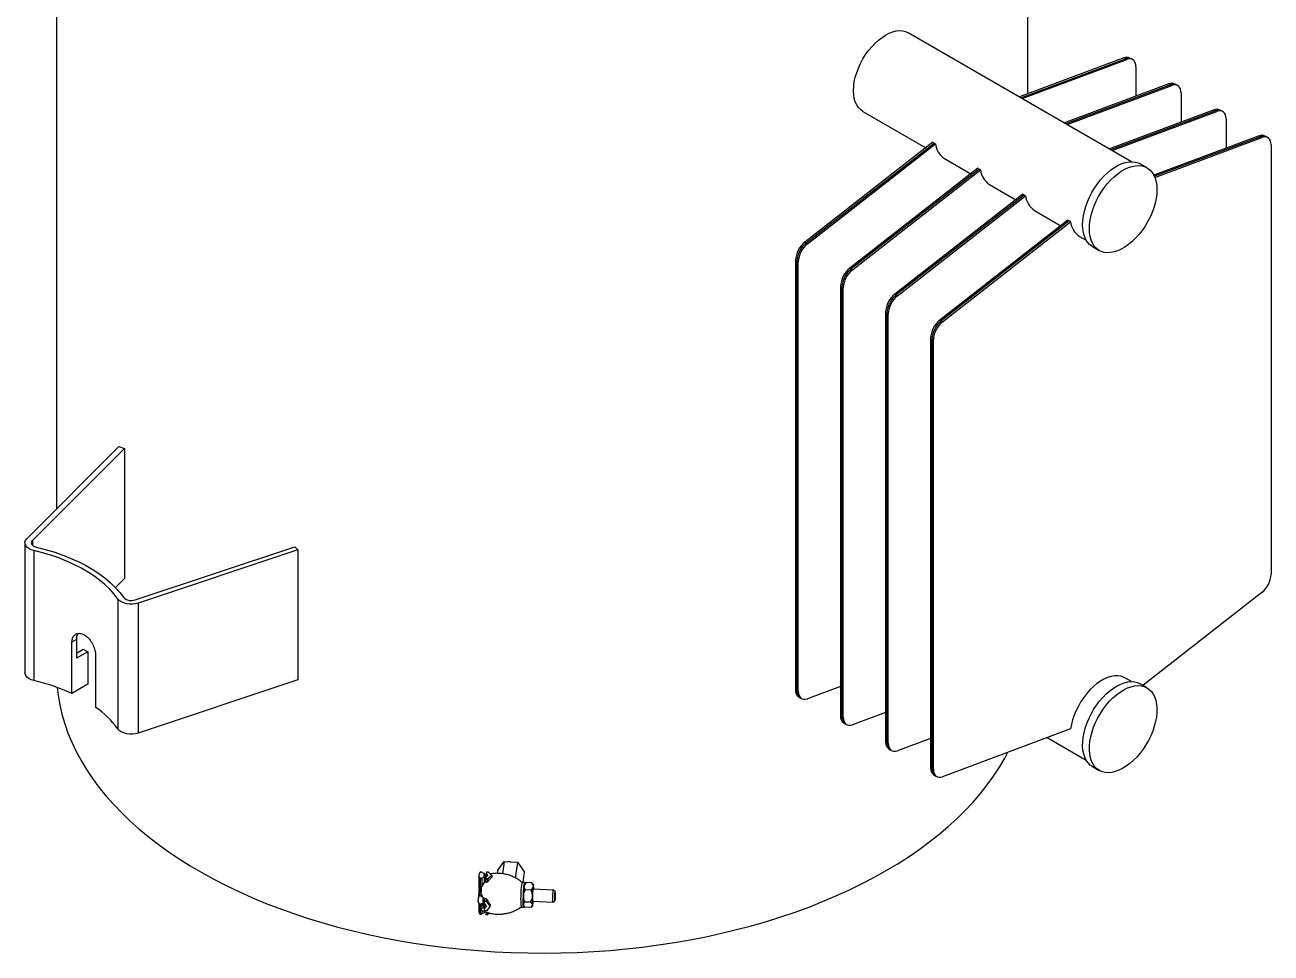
# Model space of a CAD drawing. Header units: millimetres. Extents: x 107291 to 113922, y -130611 to -125922.
# Drawn here: x 111547 to 112173, y -129395 to -128929 of the extents above; entities that cross this region are included whole.
import ezdxf

# ---------------------------------------------------------------- set-up
doc = ezdxf.new("R2010")
doc.units = ezdxf.units.MM
doc.header["$LTSCALE"] = 13
doc.layers.add('几何体', color=7, linetype='Continuous')

msp = doc.modelspace()

# ---------------------------------------------------------------- linework, layer by layer
at = {"layer": '几何体'}
for p, q in [((112051.24, -128963.53), (112051.24, -128706.22)), ((111563.24, -128923.44), (111563.24, -129172.11)), ((112103.39, -128997.61), (111991.17, -128932.83)), ((112099.55, -128945.47), (112047.05, -128965.09)), ((112047.73, -128965.48), (112100.23, -128945.87)), ((112048.41, -128965.87), (112100.9, -128946.26)), ((112100.23, -128945.87), (112099.55, -128945.47)), ((112100.9, -128946.26), (112100.23, -128945.87)), ((112103.24, -128945.94), (112102.56, -128945.55)), ((112103.92, -128946.33), (112103.24, -128945.94)), ((112105.58, -128949.99), (112105.58, -128964.74)), ((112122.17, -128958.54), (112069.68, -128978.15)), ((112122.85, -128958.93), (112070.36, -128978.54)), ((112071.04, -128978.94), (112123.53, -128959.32)), ((112122.85, -128958.93), (112122.17, -128958.54)), ((112123.53, -128959.32), (112122.85, -128958.93)), ((112125.87, -128959), (112125.19, -128958.61)), ((112126.55, -128959.39), (112125.87, -128959)), ((112128.21, -128963.06), (112128.21, -128977.8)), ((111968.37, -128972.32), (111999.99, -128990.57)), ((112144.8, -128971.6), (112092.31, -128991.21)), ((112145.48, -128971.99), (112092.99, -128991.61)), ((112093.67, -128992), (112146.16, -128972.38)), ((112145.48, -128971.99), (112144.8, -128971.6)), ((112146.16, -128972.38), (112145.48, -128971.99)), ((112148.5, -128972.06), (112147.82, -128971.67)), ((112149.18, -128972.45), (112148.5, -128972.06)), ((112150.83, -128976.12), (112150.83, -128990.86)), ((112003.49, -128987.83), (111939.19, -129038.05)), ((111939.87, -129038.44), (112004.17, -128988.22)), ((112003.49, -128987.83), (112004.17, -128988.22)), ((112004.85, -128988.62), (112004.17, -128988.22)), ((112167.43, -128984.66), (112114.56, -129004.42)), ((112168.11, -128985.05), (112114.82, -129004.96)), ((112115.06, -129005.52), (112168.79, -128985.45)), ((112168.11, -128985.05), (112167.43, -128984.66)), ((112168.79, -128985.45), (112168.11, -128985.05)), ((112171.13, -128985.13), (112170.45, -128984.73)), ((112171.8, -128985.52), (112171.13, -128985.13)), ((111940.55, -129038.83), (112004.85, -128988.62)), ((112173.46, -128989.18), (112173.46, -129204.96)), ((112026.12, -129000.9), (111961.82, -129051.11)), ((112009.33, -128995.96), (112022.61, -129003.63)), ((112026.12, -129000.9), (112026.8, -129001.29)), ((112111.13, -129000.69), (112107.74, -128998.74)), ((112026.8, -129001.29), (111962.5, -129051.5)), ((111963.18, -129051.89), (112027.48, -129001.68)), ((112027.48, -129001.68), (112026.8, -129001.29)), ((112031.95, -129009.03), (112045.24, -129016.7)), ((112048.75, -129013.96), (111984.45, -129064.17)), ((112049.43, -129014.35), (111985.12, -129064.56)), ((111985.8, -129064.95), (112050.1, -129014.74)), ((112048.75, -129013.96), (112049.43, -129014.35)), ((112050.1, -129014.74), (112049.43, -129014.35)), ((112054.58, -129022.09), (112067.87, -129029.76)), ((112071.37, -129027.02), (112007.07, -129077.23)), ((112072.05, -129027.41), (112007.75, -129077.63)), ((112008.43, -129078.02), (112072.73, -129027.8)), ((112071.37, -129027.02), (112072.05, -129027.41)), ((112072.73, -129027.8), (112072.05, -129027.41)), ((111939.19, -129038.05), (111939.87, -129038.44)), ((111939.87, -129038.44), (111940.55, -129038.83)), ((112077.21, -129035.15), (112080.59, -129037.1)), ((112083.74, -129040.31), (112087.13, -129042.27)), ((111935.19, -129047.57), (111934.52, -129047.18)), ((111934.52, -129047.18), (111934.52, -129262.95)), ((111935.87, -129047.96), (111935.19, -129047.57)), ((111935.19, -129263.35), (111935.19, -129047.57)), ((111935.87, -129263.74), (111935.87, -129047.96)), ((111961.82, -129051.11), (111962.5, -129051.5)), ((111962.5, -129051.5), (111963.18, -129051.89)), ((111957.82, -129060.63), (111957.14, -129060.24)), ((111957.14, -129060.24), (111957.14, -129276.02)), ((111957.82, -129060.63), (111957.82, -129276.41)), ((111958.5, -129061.02), (111957.82, -129060.63)), ((111958.5, -129276.8), (111958.5, -129061.02)), ((111984.45, -129064.17), (111985.12, -129064.56)), ((111985.12, -129064.56), (111985.8, -129064.95)), ((111980.45, -129073.69), (111979.77, -129073.3)), ((111979.77, -129073.3), (111979.77, -129289.08)), ((111980.45, -129073.69), (111980.45, -129289.47)), ((111981.13, -129074.09), (111980.45, -129073.69)), ((111981.13, -129289.86), (111981.13, -129074.09)), ((112007.07, -129077.23), (112007.75, -129077.63)), ((112007.75, -129077.63), (112008.43, -129078.02)), ((112003.08, -129086.76), (112002.4, -129086.37)), ((112002.4, -129086.37), (112002.4, -129302.14)), ((112003.08, -129086.76), (112003.08, -129302.53)), ((112003.76, -129087.15), (112003.08, -129086.76)), ((112003.76, -129302.92), (112003.76, -129087.15)), ((111548.27, -129187.08), (111594.55, -129140.8)), ((111597.33, -129141.72), (111551.04, -129188)), ((111594.55, -129140.8), (111597.33, -129141.72)), ((111597.33, -129141.72), (111597.33, -129207.04)), ((111551.04, -129188), (111551.04, -129190.31)), ((111547.3, -129189.16), (111547.3, -129254.48)), ((111551.79, -129193.01), (111551.79, -129258.33)), ((111602.68, -129217.81), (111682.85, -129191.09)), ((111684.45, -129192.69), (111604.28, -129219.41)), ((111682.85, -129191.09), (111684.45, -129192.69)), ((111684.45, -129192.69), (111684.45, -129258.01)), ((111597.33, -129207.04), (111592.76, -129211.61)), ((111594.01, -129217.38), (111594.01, -129282.7)), ((111604.28, -129219.41), (111604.28, -129284.73)), ((112168.79, -129214.09), (112109.01, -129260.77)), ((111573.18, -129237.69), (111570.9, -129239.01)), ((111570.9, -129264.81), (111570.9, -129239.01)), ((111573.18, -129237.69), (111573.18, -129247.16)), ((111573.18, -129244.55), (111576.57, -129242.59)), ((111578.84, -129243.9), (111573.18, -129247.16)), ((111576.57, -129242.59), (111578.84, -129243.9)), ((111578.84, -129243.9), (111578.84, -129260.23)), ((111582.78, -129245.86), (111582.78, -129271.67)), ((112103.39, -129258.9), (112100.01, -129256.95)), ((111578.84, -129260.23), (111570.9, -129264.81)), ((111684.45, -129258.01), (111604.28, -129284.73)), ((111934.52, -129262.95), (111935.19, -129263.35)), ((111935.19, -129263.35), (111935.87, -129263.74)), ((111957.14, -129261.27), (111940.55, -129267.47)), ((112111.13, -129261.99), (112107.74, -129260.03)), ((111936.17, -129266.62), (111936.85, -129267.01)), ((111936.85, -129267.01), (111937.53, -129267.4)), ((111957.14, -129276.02), (111957.82, -129276.41)), ((111957.82, -129276.41), (111958.5, -129276.8)), ((111979.77, -129274.33), (111963.18, -129280.53)), ((111958.8, -129279.68), (111959.48, -129280.07)), ((111959.48, -129280.07), (111960.16, -129280.46)), ((112072.73, -129282.63), (112008.43, -129306.66)), ((111979.77, -129289.08), (111980.45, -129289.47)), ((112002.4, -129287.4), (111985.8, -129293.6)), ((112060.92, -129287.04), (112080.59, -129298.4)), ((111980.45, -129289.47), (111981.13, -129289.86)), ((111981.43, -129292.74), (111982.11, -129293.13)), ((111982.11, -129293.13), (111982.79, -129293.53)), ((112083.74, -129301.6), (112087.13, -129303.56)), ((112002.4, -129302.14), (112003.08, -129302.53)), ((112003.08, -129302.53), (112003.76, -129302.92)), ((112004.06, -129305.8), (112004.73, -129306.2)), ((112004.73, -129306.2), (112005.41, -129306.59)), ((111784.68, -129353.9), (111786.36, -129351.6)), ((111786.36, -129351.6), (111788.03, -129349.29)), ((111788.03, -129349.29), (111787.25, -129355.45)), ((111788.03, -129349.29), (111791.39, -129349.43)), ((111791.39, -129349.43), (111794.74, -129349.58)), ((111794.74, -129349.58), (111793.72, -129357.61)), ((111794.74, -129349.58), (111796.41, -129352.02)), ((111775.42, -129356.4), (111775.42, -129364.95)), ((111775.97, -129357.92), (111776.81, -129357.44)), ((111775.97, -129357.92), (111775.97, -129364.38)), ((111777.12, -129355), (111776.42, -129354.4)), ((111776.81, -129357.44), (111778.06, -129357.22)), ((111776.81, -129357.44), (111776.81, -129361.85)), ((111778.25, -129355.33), (111777.12, -129355)), ((111778.06, -129357.22), (111778.06, -129359.89)), ((111778.25, -129355.33), (111778.25, -129359.84)), ((111779.17, -129356.01), (111778.25, -129356.3)), ((111778.25, -129356.54), (111778.46, -129356.52)), ((111778.46, -129356.52), (111779.27, -129356.31)), ((111778.46, -129359.79), (111778.46, -129356.52)), ((111778.94, -129357.19), (111778.84, -129357.97)), ((111778.84, -129357.97), (111779.89, -129358.01)), ((111778.84, -129357.97), (111778.84, -129359.69)), ((111779.95, -129356.32), (111778.94, -129357.19)), ((111779.27, -129354.59), (111779.17, -129355.37)), ((111779.95, -129356.32), (111779.17, -129355.37)), ((111779.17, -129356.99), (111779.17, -129355.37)), ((111780.32, -129354.63), (111779.27, -129354.59)), ((111781.9, -129356.4), (111779.89, -129358.01)), ((111781.9, -129356.4), (111780.32, -129354.63)), ((111781.9, -129356.4), (111781.9, -129357.19)), ((111784.68, -129353.9), (111784.51, -129355.25)), ((111796.41, -129352.02), (111798.09, -129354.47)), ((111798.09, -129354.47), (111797.41, -129359.82)), ((111778.02, -129359.9), (111776.62, -129362.16)), ((111778.84, -129359.69), (111778.02, -129359.9)), ((111779.89, -129359.48), (111779.89, -129358.01)), ((111798.42, -129359.86), (111797.13, -129359.8)), ((111798.63, -129363.48), (111797.86, -129365.36)), ((111798.25, -129360.99), (111798.07, -129362.35)), ((111799.09, -129359.91), (111798.25, -129360.99)), ((111798.99, -129360), (111798.37, -129360.57)), ((111801.61, -129363.61), (111798.63, -129363.48)), ((111799, -129360.01), (111799.09, -129359.91)), ((111802.06, -129360.04), (111799.09, -129359.91)), ((111801.61, -129363.61), (111802.45, -129362.53)), ((111802.06, -129360.04), (111802.47, -129360.48)), ((111802.62, -129361.17), (111802.45, -129362.53)), ((111802.79, -129360.76), (111802.51, -129360.45)), ((111812.86, -129363.62), (111802.67, -129363.18)), ((111802.92, -129361.86), (111802.84, -129360.87)), ((111813.76, -129364.43), (111812.87, -129363.62)), ((111775.42, -129364.93), (111774.99, -129368.26)), ((111775.42, -129370.49), (111775.42, -129374.32)), ((111775.97, -129364.38), (111775.78, -129365.92)), ((111776.45, -129365.29), (111777.54, -129367.6)), ((111776.67, -129365.75), (111776.52, -129366.9)), ((111776.62, -129371.85), (111777.56, -129370.14)), ((111776.81, -129370.31), (111776.81, -129371.5)), ((111777.54, -129367.6), (111777.98, -129367.72)), ((111777.96, -129367.84), (111777.67, -129370.11)), ((111777.7, -129369.88), (111778.02, -129369.29)), ((111777.82, -129370.93), (111778.02, -129369.29)), ((111777.98, -129367.84), (111778.41, -129367.94)), ((111778.02, -129369.29), (111778.25, -129369.3)), ((111778.06, -129367.86), (111778.06, -129369.3)), ((111778.25, -129367.91), (111778.25, -129369.3)), ((111778.41, -129367.94), (111778.25, -129369.16)), ((111778.25, -129369.16), (111779.3, -129369.21)), ((111778.25, -129370.27), (111778.25, -129369.16)), ((111779.15, -129371.6), (111778.25, -129370.27)), ((111779.43, -129368.17), (111778.41, -129367.94)), ((111779.3, -129369.21), (111779.43, -129368.17)), ((111781.1, -129371.68), (111779.3, -129369.21)), ((111797.86, -129365.36), (111797.78, -129367.71)), ((111798.41, -129369.65), (111797.78, -129370.42)), ((111797.78, -129370.42), (111797.86, -129371.41)), ((111801.38, -129369.77), (111798.41, -129369.65)), ((111801.38, -129369.77), (111802.15, -129367.89)), ((111802.24, -129365.55), (111802.15, -129367.89)), ((111802.41, -129369.29), (111812.6, -129369.72)), ((111802.45, -129371.3), (111802.62, -129369.94)), ((111812.61, -129369.72), (111813.57, -129368.98)), ((111775.97, -129370.78), (111775.97, -129375.84)), ((111775.97, -129375.84), (111776.81, -129375.36)), ((111776.45, -129373.14), (111776.62, -129371.85)), ((111777.54, -129372.59), (111776.45, -129373.14)), ((111776.81, -129373.76), (111776.81, -129375.36)), ((111776.81, -129375.36), (111778.06, -129375.15)), ((111777.54, -129372.59), (111777.74, -129370.99)), ((111777.98, -129372.71), (111777.54, -129372.59)), ((111777.74, -129370.99), (111778.19, -129371.01)), ((111777.82, -129370.93), (111778.19, -129370.95)), ((111778.19, -129370.95), (111777.98, -129372.63)), ((111778.27, -129372.71), (111777.98, -129372.63)), ((111778.06, -129374.31), (111778.06, -129375.15)), ((111778.25, -129372.85), (111778.53, -129370.68)), ((111779.15, -129371.6), (111778.25, -129372.85)), ((111778.25, -129373.96), (111778.25, -129372.85)), ((111779.3, -129374), (111778.25, -129373.96)), ((111778.84, -129374.61), (111778.84, -129375.89)), ((111778.84, -129375.89), (111779.89, -129375.94)), ((111781.1, -129371.68), (111779.3, -129374)), ((111779.89, -129375.94), (111779.89, -129374.95)), ((111780.82, -129375.19), (111779.89, -129375.94)), ((111781.1, -129371.68), (111781.17, -129371.13)), ((111796.6, -129372.19), (111797.9, -129372.24)), ((111797.91, -129371.53), (111798.17, -129371.82)), ((111801.61, -129372.37), (111798.63, -129372.25)), ((111801.6, -129372.39), (111802.33, -129371.72)), ((111801.61, -129372.37), (111802.24, -129371.6)), ((111802.15, -129370.61), (111802.24, -129371.6))]:
    msp.add_line(p, q, dxfattribs=at)
at = {"layer": '几何体', "flags": 128}
for points in [[(111963.65, -128961.88), (111963.75, -128959.74), (111964.05, -128957.51), (111964.55, -128955.21), (111965.25, -128952.88), (111966.12, -128950.55), (111967.17, -128948.24), (111968.37, -128945.99), (111969.72, -128943.82), (111971.19, -128941.76), (111972.78, -128939.84), (111974.45, -128938.08), (111976.18, -128936.5), (111977.97, -128935.12), (111979.77, -128933.96), (111981.58, -128933.03), (111983.36, -128932.35), (111985.1, -128931.93), (111986.77, -128931.76), (111988.35, -128931.86), (111989.82, -128932.22), (111991.17, -128932.83)], [(112105.58, -128949.99), (112105.49, -128948.91), (112105.24, -128947.96), (112104.82, -128947.16), (112104.26, -128946.56), (112103.56, -128946.16), (112102.75, -128945.97), (112101.86, -128946), (112100.9, -128946.26)], [(111968.37, -128972.32), (111968.37, -128972.32), (111967.17, -128971.46), (111966.12, -128970.36), (111965.25, -128969.04), (111964.55, -128967.51), (111964.05, -128965.79), (111963.75, -128963.91), (111963.65, -128961.88)], [(112128.21, -128963.06), (112128.12, -128961.97), (112127.87, -128961.02), (112127.45, -128960.23), (112126.88, -128959.62), (112126.19, -128959.22), (112125.38, -128959.03), (112124.48, -128959.07), (112123.53, -128959.32)], [(112150.83, -128976.12), (112150.75, -128975.03), (112150.49, -128974.08), (112150.08, -128973.29), (112149.51, -128972.68), (112148.81, -128972.28), (112148.01, -128972.09), (112147.11, -128972.13), (112146.16, -128972.38)], [(112173.46, -128989.18), (112173.38, -128988.1), (112173.12, -128987.14), (112172.7, -128986.35), (112172.14, -128985.75), (112171.44, -128985.34), (112170.63, -128985.16), (112169.74, -128985.19), (112168.79, -128985.45)], [(112078.77, -129029.32), (112078.87, -129027.14), (112079.16, -129024.88), (112079.65, -129022.55), (112080.33, -129020.18), (112081.2, -129017.81), (112082.23, -129015.46), (112083.42, -129013.16), (112084.75, -129010.93), (112086.21, -129008.8), (112087.79, -129006.8), (112089.45, -129004.94), (112091.2, -129003.26), (112092.99, -129001.77), (112094.82, -129000.48), (112096.66, -128999.42), (112098.48, -128998.6), (112100.28, -128998.02), (112102.02, -128997.69), (112103.69, -128997.62), (112105.26, -128997.8), (112106.72, -128998.24), (112107.74, -128998.74)], [(112082.16, -129031.28), (112082.26, -129029.1), (112082.56, -129026.84), (112083.05, -129024.51), (112083.73, -129022.14), (112084.59, -129019.77), (112085.62, -129017.42), (112086.81, -129015.12), (112088.14, -129012.89), (112089.61, -129010.76), (112091.18, -129008.75), (112092.85, -129006.9), (112094.59, -129005.22), (112096.39, -129003.73), (112098.21, -129002.44), (112100.05, -129001.38), (112101.88, -129000.56), (112103.67, -128999.98), (112105.41, -128999.65), (112107.08, -128999.58), (112108.65, -128999.76), (112110.12, -129000.2), (112111.45, -129000.89), (112112.64, -129001.82), (112113.67, -129002.98), (112114.53, -129004.36), (112115.21, -129005.94), (112115.7, -129007.7), (112116, -129009.62), (112116.1, -129011.68), (112116, -129013.86), (112115.7, -129016.12), (112115.21, -129018.45), (112114.53, -129020.82), (112113.67, -129023.19), (112112.64, -129025.54), (112111.45, -129027.84), (112110.12, -129030.07), (112108.65, -129032.2), (112107.08, -129034.21), (112105.41, -129036.06), (112103.67, -129037.74), (112101.88, -129039.23), (112100.05, -129040.52), (112098.21, -129041.58), (112096.39, -129042.4), (112094.59, -129042.98), (112092.85, -129043.31), (112091.18, -129043.38), (112089.61, -129043.2), (112088.14, -129042.76), (112086.81, -129042.07), (112085.62, -129041.14), (112084.59, -129039.98), (112083.73, -129038.6), (112083.05, -129037.02), (112082.56, -129035.26), (112082.26, -129033.34), (112082.16, -129031.28)], [(112083.74, -129040.31), (112083.42, -129040.11), (112082.23, -129039.18), (112081.2, -129038.02), (112080.33, -129036.64), (112079.65, -129035.06), (112079.16, -129033.3), (112078.87, -129031.38), (112078.77, -129029.32)], [(111551.79, -129193.01), (111550.44, -129192.59), (111549.27, -129192.01), (111548.34, -129191.31), (111547.69, -129190.5), (111547.35, -129189.64), (111547.34, -129188.75), (111547.65, -129187.89), (111548.27, -129187.08)], [(111551.04, -129188), (111550.69, -129188.45), (111550.52, -129188.93), (111550.53, -129189.42), (111550.72, -129189.9), (111551.08, -129190.35), (111551.6, -129190.74), (111552.25, -129191.06), (111553, -129191.29)], [(111594.01, -129217.38), (111592.1, -129214.89), (111589.93, -129212.47), (111587.5, -129210.13), (111584.84, -129207.89), (111581.93, -129205.74), (111578.81, -129203.7), (111575.48, -129201.78), (111571.94, -129199.97), (111568.22, -129198.3), (111564.34, -129196.76), (111560.29, -129195.36), (111556.1, -129194.11), (111551.79, -129193.01)], [(111553, -129191.29), (111557.49, -129192.44), (111561.85, -129193.75), (111566.06, -129195.21), (111570.12, -129196.81), (111573.99, -129198.55), (111577.67, -129200.43), (111581.14, -129202.44), (111584.4, -129204.56), (111587.42, -129206.8), (111590.2, -129209.14), (111592.72, -129211.57), (111594.98, -129214.09), (111596.97, -129216.68)], [(111604.28, -129219.41), (111602.87, -129219.77), (111601.37, -129219.95), (111599.84, -129219.94), (111598.34, -129219.74), (111596.95, -129219.37), (111595.73, -129218.83), (111594.73, -129218.16), (111594.01, -129217.38)], [(111551.79, -129258.33), (111550.44, -129257.91), (111549.27, -129257.33), (111548.34, -129256.63), (111547.69, -129255.83), (111547.35, -129254.96), (111547.3, -129254.48)], [(112100.01, -129256.95), (112099.31, -129256.6), (112097.9, -129256.12), (112096.38, -129255.9), (112094.75, -129255.94), (112093.05, -129256.24), (112091.3, -129256.79), (112089.51, -129257.59), (112087.71, -129258.63), (112085.92, -129259.89), (112084.16, -129261.37), (112082.47, -129263.03), (112080.84, -129264.87), (112079.32, -129266.85), (112077.9, -129268.96), (112076.63, -129271.16), (112075.5, -129273.43), (112074.54, -129275.74), (112073.75, -129278.06), (112073.14, -129280.37), (112072.73, -129282.63)], [(111563.57, -129261.8), (111564.03, -129265.8), (111564.84, -129270.56), (111565.93, -129275.3), (111567.29, -129280.02), (111568.93, -129284.71), (111570.85, -129289.36), (111573.04, -129293.98), (111575.5, -129298.54), (111578.23, -129303.06), (111581.22, -129307.52), (111584.47, -129311.92), (111587.98, -129316.26), (111591.74, -129320.52), (111595.75, -129324.71), (111600.01, -129328.81), (111604.5, -129332.83), (111609.23, -129336.76), (111614.19, -129340.59), (111619.36, -129344.33), (111624.76, -129347.96), (111630.36, -129351.48), (111636.17, -129354.89), (111642.18, -129358.19), (111648.38, -129361.36), (111654.76, -129364.42), (111661.31, -129367.34), (111668.04, -129370.14), (111674.92, -129372.8), (111681.96, -129375.32), (111689.14, -129377.71), (111696.46, -129379.95), (111703.91, -129382.05), (111711.47, -129384.01), (111719.15, -129385.81), (111726.93, -129387.46), (111734.8, -129388.96), (111742.75, -129390.3), (111750.78, -129391.48), (111758.87, -129392.51), (111767.02, -129393.38), (111775.22, -129394.09), (111783.45, -129394.64), (111791.71, -129395.02), (111799.99, -129395.24), (111808.27, -129395.31), (111816.56, -129395.2), (111824.83, -129394.94), (111833.09, -129394.51), (111841.31, -129393.93), (111849.49, -129393.18), (111857.63, -129392.27), (111865.71, -129391.2), (111873.72, -129389.98), (111881.65, -129388.6), (111889.5, -129387.06), (111897.25, -129385.37), (111904.9, -129383.53), (111912.44, -129381.54), (111919.85, -129379.41), (111927.14, -129377.13), (111934.28, -129374.71), (111941.29, -129372.15), (111948.13, -129369.45), (111954.81, -129366.62), (111961.33, -129363.66), (111967.66, -129360.58), (111973.81, -129357.38), (111979.77, -129354.05)], [(111935.87, -129263.74), (111935.96, -129264.82), (111936.21, -129265.77), (111936.63, -129266.57), (111937.2, -129267.17), (111937.89, -129267.57), (111938.7, -129267.76), (111939.6, -129267.73), (111940.55, -129267.47)], [(112079.05, -129286.91), (112079.47, -129284.6), (112080.09, -129282.24), (112080.9, -129279.87), (112081.88, -129277.51), (112083.02, -129275.19), (112084.3, -129272.93), (112085.73, -129270.77), (112087.27, -129268.72), (112088.91, -129266.82), (112090.63, -129265.08), (112092.41, -129263.52), (112094.23, -129262.17), (112096.06, -129261.03), (112097.9, -129260.13), (112099.7, -129259.47), (112101.46, -129259.06), (112103.16, -129258.91), (112104.76, -129259.01), (112106.26, -129259.37), (112107.64, -129259.98), (112107.74, -129260.03)], [(112082.44, -129288.87), (112082.87, -129286.56), (112083.49, -129284.2), (112084.29, -129281.83), (112085.27, -129279.47), (112086.41, -129277.15), (112087.7, -129274.89), (112089.12, -129272.72), (112090.66, -129270.68), (112092.3, -129268.77), (112094.02, -129267.03), (112095.8, -129265.48), (112097.62, -129264.13), (112099.46, -129262.99), (112101.29, -129262.09), (112103.1, -129261.43), (112104.86, -129261.02), (112106.55, -129260.87), (112108.16, -129260.97), (112109.66, -129261.33), (112111.04, -129261.93), (112112.27, -129262.79), (112113.36, -129263.88), (112114.27, -129265.19), (112115.01, -129266.7), (112115.57, -129268.41), (112115.93, -129270.28), (112116.09, -129272.3), (112116.06, -129274.44), (112115.82, -129276.68), (112115.39, -129278.99), (112114.77, -129281.35), (112113.97, -129283.72), (112112.99, -129286.08), (112111.85, -129288.4), (112110.56, -129290.66), (112109.14, -129292.82), (112107.6, -129294.87), (112105.96, -129296.77), (112104.24, -129298.51), (112102.46, -129300.07), (112100.64, -129301.42), (112098.8, -129302.55), (112096.97, -129303.46), (112095.16, -129304.12), (112093.4, -129304.53), (112091.71, -129304.68), (112090.1, -129304.58), (112088.6, -129304.22), (112087.23, -129303.61), (112085.99, -129302.76), (112084.9, -129301.67), (112083.99, -129300.36), (112083.25, -129298.84), (112082.69, -129297.14), (112082.33, -129295.27), (112082.17, -129293.25), (112082.21, -129291.11), (112082.44, -129288.87)], [(111604.28, -129284.73), (111602.87, -129285.09), (111601.37, -129285.27), (111599.84, -129285.26), (111598.34, -129285.07), (111596.95, -129284.69), (111595.73, -129284.15), (111594.73, -129283.48), (111594.01, -129282.7)], [(111958.5, -129276.8), (111958.59, -129277.88), (111958.84, -129278.84), (111959.26, -129279.63), (111959.82, -129280.23), (111960.52, -129280.64), (111961.33, -129280.82), (111962.22, -129280.79), (111963.18, -129280.53)], [(112083.74, -129301.6), (112082.59, -129300.8), (112081.51, -129299.71), (112080.59, -129298.4), (112079.85, -129296.89), (112079.3, -129295.18), (112078.94, -129293.31), (112078.78, -129291.29), (112078.81, -129289.15), (112079.05, -129286.91)], [(111979.77, -129354.05), (111985.53, -129350.61), (111991.08, -129347.06), (111996.43, -129343.4), (112001.55, -129339.64), (112006.45, -129335.79), (112011.12, -129331.83), (112015.55, -129327.79), (112019.75, -129323.67), (112023.69, -129319.46), (112027.39, -129315.18), (112030.84, -129310.83), (112034.03, -129306.41), (112036.95, -129301.94), (112039.61, -129297.41), (112041.21, -129294.41)], [(111981.13, -129289.86), (111981.21, -129290.95), (111981.47, -129291.9), (111981.89, -129292.69), (111982.45, -129293.3), (111983.15, -129293.7), (111983.96, -129293.89), (111984.85, -129293.85), (111985.8, -129293.6)], [(112003.76, -129302.92), (112003.84, -129304.01), (112004.1, -129304.96), (112004.51, -129305.75), (112005.08, -129306.36), (112005.78, -129306.76), (112006.58, -129306.95), (112007.48, -129306.91), (112008.43, -129306.66)], [(111791.33, -129349.43), (111790.09, -129349.5), (111789.8, -129349.55)], [(111798.06, -129371.78), (111798.01, -129371.99), (111797.93, -129372.23), (111797.85, -129372.18), (111797.78, -129371.84), (111797.74, -129371.24), (111797.71, -129370.39), (111797.71, -129369.34), (111797.72, -129368.13), (111797.76, -129366.83), (111797.81, -129365.49), (111797.88, -129364.18), (111797.97, -129362.96), (111798.06, -129361.88), (111798.16, -129360.99)], [(111798.16, -129360.99), (111798.26, -129360.34), (111798.35, -129359.96), (111798.43, -129359.86), (111798.51, -129360.05), (111798.55, -129360.4)], [(111802.62, -129361.17), (111802.65, -129361.03), (111802.68, -129360.91), (111802.71, -129360.82), (111802.74, -129360.77), (111802.77, -129360.75), (111802.79, -129360.76), (111802.81, -129360.8), (111802.84, -129360.87)], [(111812.61, -129369.72), (111812.6, -129369.72), (111812.55, -129369.56), (111812.52, -129369.11), (111812.51, -129368.43), (111812.52, -129367.57), (111812.55, -129366.62), (111812.6, -129365.68), (111812.66, -129364.84), (111812.73, -129364.17)], [(111812.73, -129364.17), (111812.8, -129363.75), (111812.86, -129363.62), (111812.87, -129363.62)], [(111802.62, -129369.94), (111802.65, -129369.62), (111802.68, -129369.3)], [(111813.66, -129364.84), (111813.72, -129364.5), (111813.77, -129364.45), (111813.81, -129364.7), (111813.82, -129365.23), (111813.82, -129365.95), (111813.79, -129366.78), (111813.74, -129367.6), (111813.69, -129368.3), (111813.63, -129368.78), (111813.57, -129368.98), (111813.52, -129368.88), (111813.5, -129368.48), (111813.49, -129367.84), (111813.51, -129367.05), (111813.54, -129366.22), (111813.6, -129365.44), (111813.66, -129364.84)], [(111802.45, -129371.3), (111802.42, -129371.45), (111802.39, -129371.56), (111802.36, -129371.65), (111802.34, -129371.7), (111802.31, -129371.73), (111802.29, -129371.72), (111802.26, -129371.67), (111802.24, -129371.6)]]:
    msp.add_lwpolyline(points, dxfattribs=at)
at = {"layer": '几何体'}
for centre, radius, start, end in [((112100.98, -128948.62), 3.46, 62.73958, 114.53546), ((112101.66, -128949.01), 3.46, 62.73958, 114.53546), ((112123.61, -128961.68), 3.46, 62.73958, 114.53546), ((112124.29, -128962.07), 3.46, 62.73958, 114.53546), ((112146.24, -128974.74), 3.46, 62.73958, 114.53546), ((112146.92, -128975.13), 3.46, 62.73958, 114.53546), ((112168.86, -128987.81), 3.46, 62.73958, 114.53546), ((112169.54, -128988.2), 3.46, 62.73958, 114.53546), ((112014.74, -128987.62), 9.94, 185.7269, 236.99516), ((112037.37, -129000.69), 9.94, 185.7269, 236.99516), ((112060, -129013.75), 9.94, 185.7269, 236.99516), ((112082.63, -129026.81), 9.94, 185.7269, 236.99516), ((111947.01, -129047.81), 12.51, 128.69084, 177.09274), ((111947.69, -129048.2), 12.51, 128.69084, 177.09274), ((111948.37, -129048.6), 12.51, 128.69084, 177.09274), ((111969.64, -129060.87), 12.51, 128.69084, 177.09274), ((111970.32, -129061.27), 12.51, 128.69084, 177.09274), ((111971, -129061.66), 12.51, 128.69084, 177.09274), ((111992.27, -129073.94), 12.51, 128.69084, 177.09274), ((111992.95, -129074.33), 12.51, 128.69084, 177.09274), ((111993.62, -129074.72), 12.51, 128.69084, 177.09274), ((112014.89, -129087), 12.51, 128.69084, 177.09274), ((112015.57, -129087.39), 12.51, 128.69084, 177.09274), ((112016.25, -129087.78), 12.51, 128.69084, 177.09274), ((112160.97, -129204.32), 12.51, 308.69084, 357.09274), ((111600.71, -129212.75), 5.42, 226.37603, 291.21816), ((111529.39, -129355.84), 100.05, 65.48411, 77.0606), ((111938.52, -129263.35), 4.02, 174.33758, 234.35024), ((111939.09, -129263.79), 3.92, 173.46674, 235.22108), ((111939.19, -129263.74), 4.02, 174.33758, 234.35024), ((111555.45, -129310.7), 47.66, 35.98615, 54.9953), ((111961.14, -129276.41), 4.02, 174.33758, 234.35024), ((111961.71, -129276.85), 3.92, 173.46674, 235.22108), ((111961.82, -129276.8), 4.02, 174.33758, 234.35024), ((111983.77, -129289.48), 4.02, 174.33758, 234.35024), ((111984.34, -129289.92), 3.92, 173.46674, 235.22108), ((111984.45, -129289.87), 4.02, 174.33758, 234.35024), ((112006.4, -129302.54), 4.02, 174.33758, 234.35024), ((112006.97, -129302.98), 3.92, 173.46674, 235.22108), ((112007.08, -129302.93), 4.02, 174.33758, 234.35024), ((111777.91, -129356.37), 2.48, 127.01544, 218.47924), ((111779.32, -129356.39), 1.51, 135.37148, 213.53032), ((111911.67, -129370.83), 135.33, 176.32512, 177.64993), ((111845.48, -129367.7), 49.08, 172.07892, 185.24721), ((111799.16, -129360.87), 2.29, 152.26142, 181.60379), ((111864.63, -129368.52), 66.85, 174.70167, 177.29343), ((111799.31, -129361.08), 1.07, 151.39873, 175.10738), ((111869.01, -129368.7), 66.85, 174.70167, 177.29343), ((111820.97, -129367.02), 18.7, 168.1684, 186.97447), ((111766.7, -129363.04), 36.24, 359.75147, 1.85878), ((111913.82, -129371.16), 135.88, 178.54911, 178.59982), ((111845.92, -129369.07), 48.16, 178.38439, 181.61561), ((111850.3, -129369.25), 48.16, 178.38439, 181.61561), ((111777.88, -129374.28), 2.46, 180.98112, 219.25927), ((111777.35, -129373.19), 0.9, 176.74482, 212.71457), ((111808.68, -129371.42), 30.73, 182.27197, 182.40859), ((111798.09, -129371.39), 0.232, 185.1818, 216.82685)]:
    msp.add_arc(centre, radius, start, end, dxfattribs=at)
for centre, major_axis, ratio, start_param, end_param in [((111781.9, -129365.36), (6.33, 5.34), 0.536942, 2.225995, 3.206334), ((111778.86, -129365.23), (-5.22, 6.43), 0.346325, 1.399875, 1.549692), ((111778.57, -129365.22), (4.79, 6.18), 0.269075, 3.794173, 3.961569), ((111782.68, -129365.39), (17.05, -6.19), 0.20273, 4.417652, 4.470971), ((111781.9, -129365.36), (15.53, 4.98), 0.210233, 4.291723, 4.369573), ((111780.23, -129365.29), (4.14, 6.25), 0.249316, 3.754941, 3.775518)]:
    msp.add_ellipse(centre, major_axis=major_axis, ratio=ratio, start_param=start_param, end_param=end_param, dxfattribs=at)
for points, knots in [([(111570.9, -129239.01), (111570.98, -129238.27), (111571.12, -129236.8), (111572.24, -129235.28), (111573.86, -129234.52), (111575.82, -129234.66), (111577.86, -129235.69), (111579.74, -129237.5), (111581.29, -129239.87), (111582.35, -129242.51), (111582.75, -129244.56), (111582.78, -129245.6), (111582.78, -129245.86)], [0, 0, 0, 0, 0.106934, 0.213852, 0.321172, 0.428759, 0.53591, 0.642607, 0.749532, 0.857015, 0.964521, 1, 1, 1, 1]), ([(111574.16, -129234.69), (111574.04, -129234.79), (111573.49, -129235.3), (111573.23, -129236.45), (111573.19, -129237.44), (111573.18, -129237.69)], [0, 0, 0, 0, 0.166452, 0.793785, 1, 1, 1, 1]), ([(111779.89, -129359.48), (111780.21, -129359.06), (111780.86, -129358.2), (111781.55, -129357.52), (111781.9, -129357.19)], [0, 0, 0, 0, 0.493971, 1, 1, 1, 1]), ([(111797.18, -129359.87), (111796.83, -129359.57), (111795.94, -129358.83), (111794.38, -129357.83), (111792.52, -129356.88), (111790.56, -129356.13), (111788.46, -129355.58), (111786.26, -129355.25), (111784.02, -129355.2), (111782.31, -129355.31), (111781.37, -129355.51), (111781.15, -129355.56)], [0, 0, 0, 0, 0.081178, 0.202009, 0.32354, 0.445554, 0.567895, 0.70207, 0.832881, 0.96028, 1, 1, 1, 1]), ([(111778.84, -129359.69), (111778.89, -129359.68), (111779.24, -129359.6), (111779.59, -129359.54), (111779.89, -129359.48)], [0, 0, 0, 0, 0.158377, 1, 1, 1, 1]), ([(111798.07, -129362.35), (111798.1, -129362.43), (111798.2, -129362.82), (111798.45, -129363.19), (111798.63, -129363.48)], [0, 0, 0, 0, 0.217606, 1, 1, 1, 1]), ([(111802.24, -129365.55), (111802.21, -129365.4), (111802.08, -129364.73), (111801.82, -129364.1), (111801.61, -129363.61)], [0, 0, 0, 0, 0.2176056, 1, 1, 1, 1]), ([(111802.62, -129361.17), (111802.6, -129361.09), (111802.49, -129360.7), (111802.25, -129360.33), (111802.06, -129360.04)], [0, 0, 0, 0, 0.2176062, 1, 1, 1, 1]), ([(111777.68, -129367.57), (111777.56, -129367.87), (111777.3, -129368.51), (111777.33, -129369.41), (111777.57, -129369.9), (111777.67, -129370.11)], [0, 0, 0, 0, 0.32069, 0.69842, 1, 1, 1, 1]), ([(111781.17, -129371.13), (111780.87, -129370.67), (111780.26, -129369.74), (111779.71, -129368.7), (111779.43, -129368.17)], [0, 0, 0, 0, 0.494023, 1, 1, 1, 1]), ([(111797.78, -129367.71), (111797.8, -129367.85), (111797.94, -129368.52), (111798.2, -129369.15), (111798.41, -129369.65)], [0, 0, 0, 0, 0.217606, 1, 1, 1, 1]), ([(111802.15, -129370.61), (111802.12, -129370.55), (111801.93, -129370.26), (111801.63, -129369.99), (111801.38, -129369.77)], [0, 0, 0, 0, 0.217606, 1, 1, 1, 1]), ([(111776.58, -129373.64), (111776.86, -129373.79), (111777.76, -129374.26), (111779.37, -129374.85), (111781.47, -129375.41), (111783.67, -129375.72), (111785.92, -129375.79), (111788.1, -129375.6), (111790.2, -129375.18), (111792.19, -129374.56), (111794.05, -129373.74), (111795.55, -129372.93), (111796.37, -129372.34), (111796.66, -129372.13)], [0, 0, 0, 0, 0.044386, 0.143343, 0.242566, 0.351386, 0.457477, 0.560803, 0.661589, 0.759975, 0.856023, 0.949735, 1, 1, 1, 1]), ([(111797.86, -129371.41), (111797.9, -129371.47), (111798.08, -129371.76), (111798.39, -129372.03), (111798.63, -129372.25)], [0, 0, 0, 0, 0.217606, 1, 1, 1, 1])]:
    msp.add_open_spline(points, degree=3, knots=knots, dxfattribs=at)

doc.saveas('drawing.dxf')
